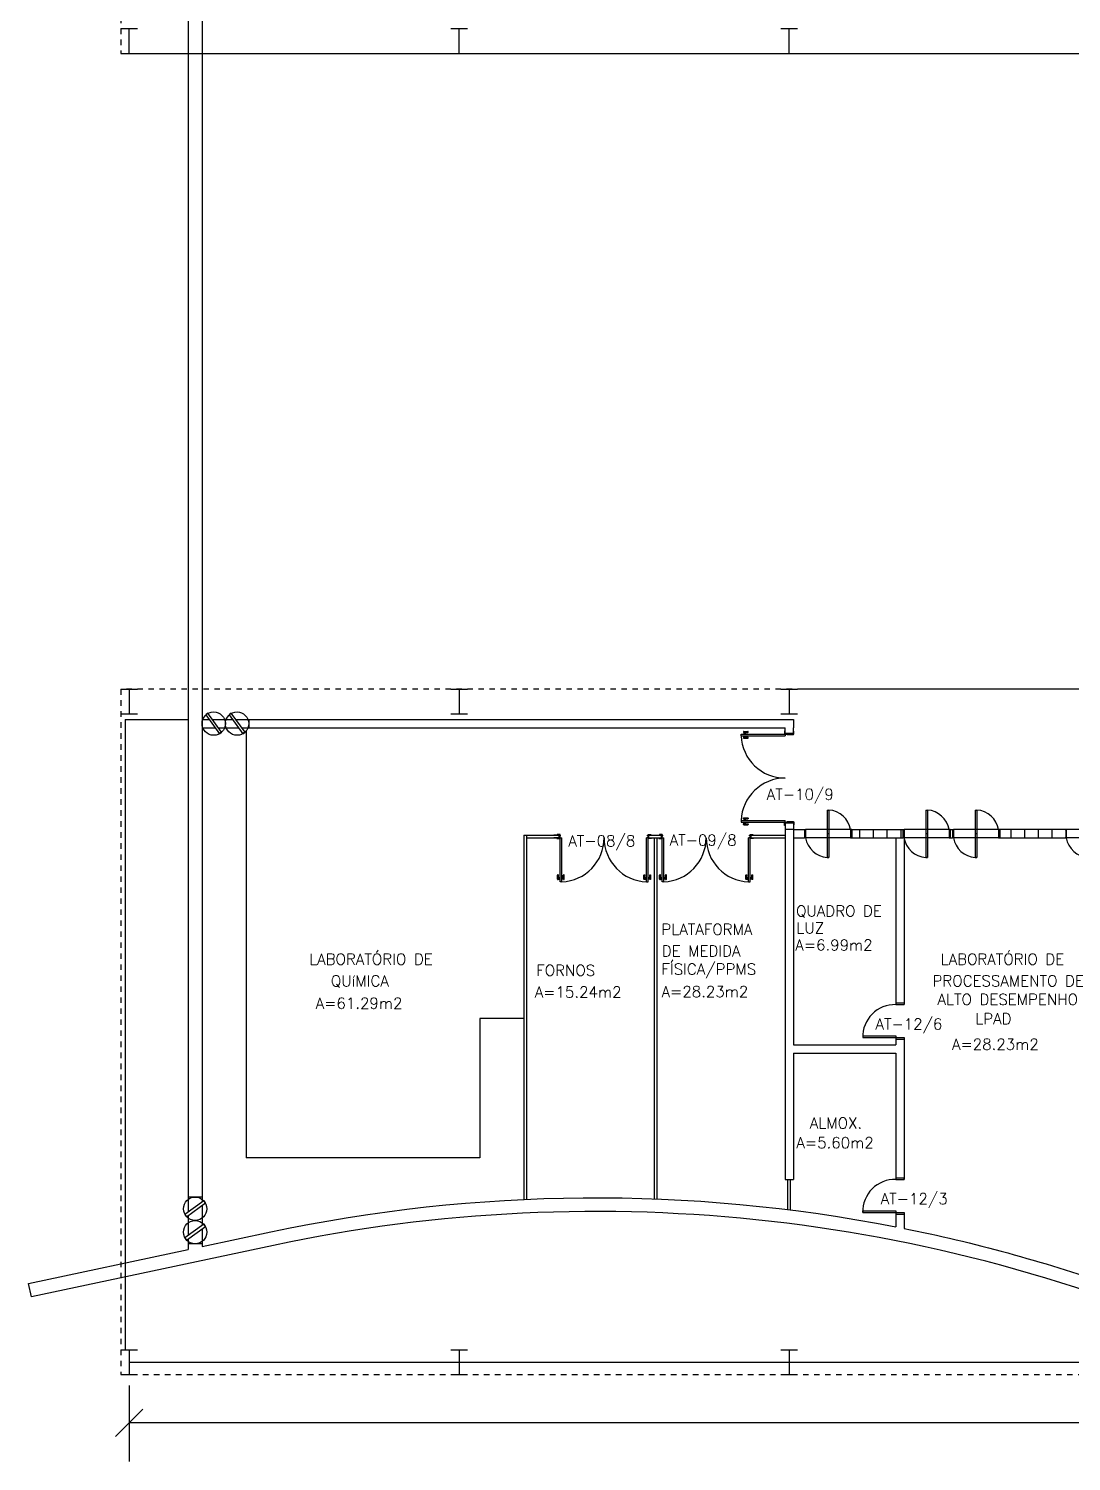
# Model space of a CAD drawing. Extents: x -33.4 to 46.7, y 3.2 to 48.6.
# Drawn here: x -33.42 to -14.47, y 3.21 to 29.24 of the extents above; entities that cross this region are included whole.
import ezdxf

# ---------------------------------------------------------------- set-up
doc = ezdxf.new("R2010")
doc.units = 0
doc.header["$LTSCALE"] = 0.01
doc.header["$MEASUREMENT"] = 0
doc.header["$PDMODE"] = 34
doc.linetypes.add('DASHED', pattern=[0.75, 0.5, -0.25])
doc.linetypes.add('HIDDEN', pattern=[0.375, 0.25, -0.125])
doc.layers.get('0').update_dxf_attribs({"linetype": 'CONTINUOUS'})
doc.layers.get('Defpoints').update_dxf_attribs({"linetype": 'CONTINUOUS'})
for name, color, linetype in [('1', 1, 'CONTINUOUS'), ('2', 2, 'CONTINUOUS'), ('3', 2, 'CONTINUOUS'), ('ALV', 2, 'CONTINUOUS'), ('AREA', 2, 'CONTINUOUS'), ('ENDEREÇO_NOVO', 2, 'CONTINUOUS'), ('ESTR', 9, 'CONTINUOUS'), ('JANELA', 1, 'CONTINUOUS'), ('MACANETA', 2, 'CONTINUOUS'), ('MARCO', 2, 'CONTINUOUS'), ('PISO', 1, 'CONTINUOUS'), ('PORTA', 2, 'CONTINUOUS'), ('PROJ', 1, 'HIDDEN'), ('TEXTO', 2, 'CONTINUOUS')]:
    doc.layers.add(name, color=color, linetype=linetype)
doc.styles.add('UNB-100', font='simplex.shx', dxfattribs={"height": 0.2})
doc.styles.add('UNB1-100', font='simplex.shx', dxfattribs={"height": 0.3})
doc.dimstyles.new('1-600', dxfattribs={"dimtxt": 0.3, "dimasz": 0.5, "dimexe": 0.7, "dimexo": 0.2, "dimgap": 0.2, "dimtad": 1, "dimdec": 0, "dimzin": 4, "dimdsep": 46, "dimlunit": 6, "dimtxsty": 'UNB1-100', "dimblk": 'OBLIQUE', "dimcen": 0, "dimclrd": 2, "dimclre": 2, "dimclrt": 2, "dimadec": 0, "dimazin": 0, "dimtfac": 1, "dimtdec": 0, "dimtmove": 2, "dimatfit": 3, "dimldrblk": 'NONE', "dimfxl": 0, "dimtolj": 1, "dimtzin": 0, "dimarcsym": 0})

# ---------------------------------------------------------------- blocks, each defined once
blk = doc.blocks.new('PILAR')
at = {"layer": 'ALV'}
for p, q in [((-0.15, 0.225), (0.15, 0.225)), ((0, 0.225), (0, -0.225)), ((-0.15, -0.225), (0.15, -0.225))]:
    blk.add_line(p, q, dxfattribs=at)
blk = doc.blocks.new('MACANETA')
at = {"layer": 'MACANETA'}
for p, q in [((-0.077, 0.052), (-0.077, 0.12)), ((-0.059, 0.052), (-0.059, 0.12)), ((-0.059, 0.075), (-0.036, 0.075)), ((-0.059, 0.052), (-0.036, 0.052)), ((-0.036, 0.044), (-0.036, 0.084)), ((-0.036, 0.084), (-0.03, 0.084)), ((-0.036, 0.044), (-0.03, 0.044)), ((0.006, 0.084), (0, 0.084)), ((0.006, 0.044), (0, 0.044)), ((0.006, 0.044), (0.006, 0.084)), ((0.029, 0.075), (0.006, 0.075)), ((0.029, 0.052), (0.006, 0.052)), ((0.029, 0.052), (0.029, 0.12)), ((0.047, 0.052), (0.047, 0.12))]:
    blk.add_line(p, q, dxfattribs=at)
for centre, start, end in [((-0.068, 0.12), 90, 180), ((-0.068, 0.052), 180, 270), ((-0.068, 0.12), 0, 90), ((-0.068, 0.052), 270, 0), ((0.038, 0.12), 90, 180), ((0.038, 0.052), 180, 270), ((0.038, 0.12), 0, 90), ((0.038, 0.052), 270, 0)]:
    blk.add_arc(centre, 0.00874, start, end, dxfattribs=at)
blk = doc.blocks.new('A$C444364AE')
at = {"color": 2}
blk.add_line((0.445, 0), (0.415, 0), dxfattribs=at)
at = {"layer": '1'}
blk.add_line((0.445, 0.43), (0.415, 0.43), dxfattribs=at)
for centre, start, end in [((0.416, 0.43), 10.0211, 86.0846), ((0.444, 0.43), 190.0211, 266.0846)]:
    blk.add_arc(centre, 0.431, start, end, dxfattribs=at)
at = {"layer": 'JANELA', "color": 2}
for p, q in [((0.415, 0.86), (0.445, 0.86)), ((0.415, 0.86), (0.415, 0)), ((0.445, 0.86), (0.445, 0)), ((0, 0.505), (0.02, 0.505)), ((0.02, 0.355), (0, 0.355)), ((0.02, 0.505), (0.02, 0.355)), ((0.86, 0.505), (0.84, 0.505)), ((0.84, 0.505), (0.84, 0.355)), ((0.84, 0.355), (0.86, 0.355))]:
    blk.add_line(p, q, dxfattribs=at)
at = {"layer": 'JANELA'}
for p, q in [((0.84, 0.505), (0.02, 0.505)), ((0.84, 0.355), (0.02, 0.355))]:
    blk.add_line(p, q, dxfattribs=at)
blk = doc.blocks.new('A$C1A286977')
at = {"layer": '1', "color": 2}
blk.add_line((0.415, 0), (0.445, 0), dxfattribs=at)
at = {"layer": '1'}
blk.add_arc((0.444, 0.43), 0.431, 190.0211, 266.0846, dxfattribs=at)
blk.add_blockref('A$C444364AE', (0, 0), dxfattribs=at)
blk = doc.blocks.new('_Oblique')
at = {"color": 0, "linetype": 'ByBlock', "lineweight": -2}
blk.add_line((-0.5, -0.5), (0.5, 0.5), dxfattribs=at)
blk = doc.blocks.new('*D14')
at = {"layer": 'AREA', "color": 2, "lineweight": -2}
for p, q in [((-31.597, 4.586), (-31.597, 3.209)), ((10.403, 4.586), (10.403, 3.209)), ((10.403, 3.909), (-31.597, 3.909))]:
    blk.add_line(p, q, dxfattribs=at)
at = {"layer": 'Defpoints', "color": 0}
for p in [(-31.597, 4.786), (10.403, 4.786), (-31.597, 3.909)]:
    blk.add_point(p, dxfattribs=at)
at = {"layer": 'AREA', "color": 2, "lineweight": -2, "xscale": 0.5, "yscale": 0.5, "zscale": 0.5, "rotation": 180}
blk.add_blockref('_Oblique', (-31.597, 3.909), dxfattribs=at)
at = {"layer": 'AREA', "color": 2, "lineweight": -2, "xscale": 0.5, "yscale": 0.5, "zscale": 0.5}
blk.add_blockref('_Oblique', (10.403, 3.909), dxfattribs=at)
at = {"layer": 'AREA', "color": 2, "insert": (-10.597, 4.259), "char_height": 0.3, "attachment_point": 5, "style": 'UNB1-100'}
blk.add_mtext('\\A1;CIFMC', dxfattribs=at)
blk = doc.blocks.new('_NONE')
at = {"color": 0, "linetype": 'ByBlock'}
blk.add_circle((0, 0), 0.25, dxfattribs=at)

msp = doc.modelspace()

# ---------------------------------------------------------------- linework, layer by layer
at = {"layer": '1'}
for p, q in [((-30.272, 16.686), (-30.145, 16.686)), ((-30.084, 16.686), (-29.72, 16.686)), ((-29.659, 16.686), (-29.422, 16.686)), ((-30.272, 16.536), (-30.036, 16.536)), ((-29.975, 16.536), (-29.611, 16.536)), ((-29.55, 16.536), (-29.422, 16.536)), ((-29.472, 16.474), (-29.472, 8.721)), ((-25.222, 11.251), (-25.222, 8.721)), ((-24.422, 11.251), (-25.222, 11.251)), ((-25.222, 8.721), (-29.472, 8.721)), ((-30.522, 8.011), (-30.522, 7.738)), ((-30.272, 8.011), (-30.272, 7.92)), ((-30.272, 7.858), (-30.272, 7.495)), ((-30.522, 7.676), (-30.522, 7.313)), ((-30.272, 7.433), (-30.272, 7.161)), ((-30.522, 7.251), (-30.522, 7.161))]:
    msp.add_line(p, q, dxfattribs=at)
for centre in [(-30.06, 16.611), (-29.635, 16.611), (-30.397, 7.798), (-30.397, 7.373)]:
    msp.add_circle(centre, 0.212, dxfattribs=at)
at = {"layer": '2'}
for p, q in [((-18.461, 14.686), (-18.461, 14.536)), ((-17.531, 14.686), (-17.531, 14.536)), ((-16.671, 14.686), (-16.671, 14.536)), ((-16.671, 14.686), (-16.631, 14.686)), ((-16.631, 14.686), (-16.631, 14.536)), ((-14.561, 14.686), (-15.791, 14.686))]:
    msp.add_line(p, q, dxfattribs=at)
at = {"layer": '3'}
for p, q in [((-19.522, 14.686), (-19.321, 14.686)), ((-19.321, 14.686), (-19.321, 14.536)), ((-18.461, 14.686), (-17.531, 14.686)), ((-18.321, 14.686), (-18.321, 14.536)), ((-18.071, 14.686), (-18.071, 14.536)), ((-17.821, 14.686), (-17.821, 14.536)), ((-17.571, 14.686), (-17.571, 14.536)), ((-15.771, 14.686), (-15.771, 14.536)), ((-15.571, 14.686), (-15.571, 14.536)), ((-15.321, 14.686), (-15.321, 14.536)), ((-15.071, 14.686), (-15.071, 14.536)), ((-14.821, 14.686), (-14.821, 14.536)), ((-14.571, 14.686), (-14.571, 14.536)), ((-19.522, 14.536), (-19.321, 14.536)), ((-18.461, 14.536), (-17.531, 14.536)), ((-16.671, 14.536), (-16.631, 14.536)), ((-15.771, 14.536), (-14.571, 14.536)), ((-19.522, 10.776), (-17.661, 10.776)), ((-19.522, 10.626), (-17.661, 10.626)), ((-19.622, 7.783), (-19.622, 8.33)), ((-19.572, 7.777), (-19.572, 8.33))]:
    msp.add_line(p, q, dxfattribs=at)
for points in [[(-29.955, 16.424), (-29.915, 16.454), (-30.165, 16.798), (-30.205, 16.768)], [(-29.53, 16.424), (-29.49, 16.454), (-29.74, 16.798), (-29.78, 16.768)], [(-30.584, 7.694), (-30.555, 7.653), (-30.211, 7.903), (-30.24, 7.943)], [(-30.584, 7.269), (-30.555, 7.228), (-30.211, 7.478), (-30.24, 7.518)]]:
    msp.add_lwpolyline(points, close=True, dxfattribs=at)
at = {"layer": 'ALV'}
for p, q in [((-30.272, 30.136), (-30.272, 8.011)), ((-29.422, 16.686), (-19.522, 16.686)), ((-29.422, 16.686), (-29.422, 16.536)), ((-19.522, 16.686), (-19.522, 16.536)), ((-29.422, 16.536), (-19.672, 16.536)), ((-24.422, 14.586), (-24.422, 7.968)), ((-24.372, 14.586), (-24.372, 7.97)), ((-20.292, 14.586), (-19.672, 14.586)), ((-19.672, 14.686), (-19.672, 8.33)), ((-19.522, 14.686), (-19.672, 14.686)), ((-19.522, 14.686), (-19.522, 10.776)), ((-17.511, 14.686), (-17.511, 11.506)), ((-22.047, 7.978), (-22.047, 14.536)), ((-21.997, 7.976), (-21.997, 14.536)), ((-20.292, 14.536), (-19.672, 14.536)), ((-17.661, 14.536), (-17.661, 11.506)), ((-17.661, 11.536), (-17.511, 11.536)), ((-17.661, 11.506), (-17.511, 11.506)), ((-17.661, 10.876), (-17.661, 10.776)), ((-17.511, 10.876), (-17.511, 8.331)), ((-19.522, 10.626), (-19.522, 8.33)), ((-17.661, 10.626), (-17.661, 8.331)), ((-19.672, 8.33), (-19.522, 8.33)), ((-30.272, 8.011), (-30.522, 8.011)), ((-17.661, 7.731), (-17.661, 7.47)), ((-17.511, 7.731), (-17.511, 7.441)), ((-30.272, 7.161), (-30.522, 7.161)), ((-30.522, 7.161), (-30.522, 7.057)), ((-30.272, 7.161), (-30.272, 7.111))]:
    msp.add_line(p, q, dxfattribs=at)
at = {"layer": 'ALV', "color": 2}
for p, q in [((-19.672, 16.436), (-19.672, 16.536)), ((-19.672, 16.436), (-19.522, 16.436)), ((-19.522, 16.436), (-19.522, 16.536)), ((-24.422, 14.586), (-23.778, 14.586)), ((-23.778, 14.586), (-23.878, 14.586)), ((-23.778, 14.536), (-23.778, 14.586)), ((-22.148, 14.586), (-21.922, 14.586)), ((-22.148, 14.536), (-22.148, 14.586)), ((-21.922, 14.536), (-21.922, 14.586)), ((-20.292, 14.536), (-20.292, 14.586)), ((-19.672, 14.806), (-19.672, 14.686)), ((-19.672, 14.806), (-19.522, 14.806)), ((-19.522, 14.806), (-19.522, 14.686)), ((-24.372, 14.536), (-23.778, 14.536)), ((-23.778, 14.536), (-23.878, 14.536)), ((-22.168, 14.536), (-21.922, 14.536))]:
    msp.add_line(p, q, dxfattribs=at)
at = {"layer": 'ALV'}
for points in [[(-10.301, 40.536), (-9.966, 40.536), (-7.522, 40.536), (-7.522, 40.686), (-8.75, 40.686), (-8.75, 41.164, 0.315299), (-11.201, 44.665), (-20.692, 48.119, 0.520567), (-30.522, 41.236), (-30.522, 8.011)], [(9.604, 8.795), (4.411, 5.789, -0.244685), (-11.203, 5.108, 0.162878), (-28.97, 7.132), (-33.372, 6.196), (-33.424, 6.441), (-30.522, 7.057, -0.162878)], [(-30.272, 7.111), (-29.022, 7.376, -0.100945), (-17.661, 7.47, -0.100945)], [(-17.511, 7.441, -0.034091), (-13.776, 6.421)]]:
    msp.add_lwpolyline(points, format="xyb", dxfattribs=at)
at = {"layer": 'MARCO', "color": 2}
for p, q in [((-19.672, 16.481), (-19.682, 16.481)), ((-19.682, 16.481), (-19.682, 16.431)), ((-19.682, 16.431), (-19.672, 16.431)), ((-19.672, 16.436), (-19.672, 16.431)), ((-19.672, 16.431), (-19.672, 16.421)), ((-19.672, 16.421), (-19.637, 16.421)), ((-19.637, 16.421), (-19.637, 16.411)), ((-19.637, 16.411), (-19.522, 16.411)), ((-19.512, 16.471), (-19.522, 16.471)), ((-19.522, 16.436), (-19.522, 16.421)), ((-19.522, 16.411), (-19.522, 16.421)), ((-19.522, 16.421), (-19.512, 16.421)), ((-19.512, 16.421), (-19.512, 16.471)), ((-23.763, 14.596), (-23.813, 14.596)), ((-23.813, 14.596), (-23.813, 14.586)), ((-23.778, 14.586), (-23.763, 14.586)), ((-23.763, 14.586), (-23.763, 14.596)), ((-23.753, 14.586), (-23.763, 14.586)), ((-23.753, 14.571), (-23.753, 14.586)), ((-22.173, 14.586), (-22.163, 14.586)), ((-22.173, 14.571), (-22.173, 14.586)), ((-22.163, 14.596), (-22.113, 14.596)), ((-22.163, 14.586), (-22.163, 14.596)), ((-22.148, 14.586), (-22.163, 14.586)), ((-22.113, 14.596), (-22.113, 14.586)), ((-21.907, 14.596), (-21.957, 14.596)), ((-21.957, 14.596), (-21.957, 14.586)), ((-21.922, 14.586), (-21.907, 14.586)), ((-21.907, 14.586), (-21.907, 14.596)), ((-21.897, 14.586), (-21.907, 14.586)), ((-21.897, 14.571), (-21.897, 14.586)), ((-20.317, 14.586), (-20.307, 14.586)), ((-20.317, 14.571), (-20.317, 14.586)), ((-20.307, 14.596), (-20.257, 14.596)), ((-20.307, 14.586), (-20.307, 14.596)), ((-20.292, 14.586), (-20.307, 14.586)), ((-20.257, 14.596), (-20.257, 14.586)), ((-19.682, 14.811), (-19.672, 14.811)), ((-19.682, 14.761), (-19.682, 14.811)), ((-19.672, 14.761), (-19.682, 14.761)), ((-19.672, 14.821), (-19.637, 14.821)), ((-19.672, 14.811), (-19.672, 14.821)), ((-19.672, 14.806), (-19.672, 14.811)), ((-19.637, 14.831), (-19.522, 14.831)), ((-19.637, 14.821), (-19.637, 14.831)), ((-19.522, 14.831), (-19.522, 14.821)), ((-19.522, 14.806), (-19.522, 14.821)), ((-19.522, 14.821), (-19.512, 14.821)), ((-19.512, 14.771), (-19.522, 14.771)), ((-19.512, 14.821), (-19.512, 14.771)), ((-23.823, 14.536), (-23.823, 14.526)), ((-23.823, 14.526), (-23.773, 14.526)), ((-23.778, 14.536), (-23.773, 14.536)), ((-23.773, 14.526), (-23.773, 14.536)), ((-23.773, 14.536), (-23.763, 14.536)), ((-23.763, 14.536), (-23.763, 14.571)), ((-23.763, 14.571), (-23.753, 14.571)), ((-22.163, 14.571), (-22.173, 14.571)), ((-22.163, 14.536), (-22.163, 14.571)), ((-22.153, 14.536), (-22.163, 14.536)), ((-22.148, 14.536), (-22.153, 14.536)), ((-22.153, 14.526), (-22.153, 14.536)), ((-22.103, 14.526), (-22.153, 14.526)), ((-22.103, 14.536), (-22.103, 14.526)), ((-21.967, 14.536), (-21.967, 14.526)), ((-21.967, 14.526), (-21.917, 14.526)), ((-21.922, 14.536), (-21.917, 14.536)), ((-21.917, 14.526), (-21.917, 14.536)), ((-21.917, 14.536), (-21.907, 14.536)), ((-21.907, 14.536), (-21.907, 14.571)), ((-21.907, 14.571), (-21.897, 14.571)), ((-20.307, 14.571), (-20.317, 14.571)), ((-20.307, 14.536), (-20.307, 14.571)), ((-20.297, 14.536), (-20.307, 14.536)), ((-20.292, 14.536), (-20.297, 14.536)), ((-20.297, 14.526), (-20.297, 14.536)), ((-20.247, 14.526), (-20.297, 14.526)), ((-20.247, 14.536), (-20.247, 14.526))]:
    msp.add_line(p, q, dxfattribs=at)
at = {"layer": 'PISO'}
for p, q in [((-31.597, 28.786), (4.253, 28.786)), ((10.553, 17.236), (-19.447, 17.236)), ((-31.672, 16.686), (-31.672, 5.236)), ((-31.672, 16.686), (-30.522, 16.686)), ((-31.597, 5.011), (-10.992, 5.011))]:
    msp.add_line(p, q, dxfattribs=at)
at = {"layer": 'PORTA', "color": 2}
for p, q in [((-20.472, 16.421), (-19.672, 16.421)), ((-20.472, 16.391), (-20.472, 16.421)), ((-19.672, 16.421), (-19.672, 16.391)), ((-20.472, 16.391), (-19.672, 16.391)), ((-20.472, 14.851), (-19.672, 14.851)), ((-20.472, 14.851), (-20.472, 14.821)), ((-19.672, 14.821), (-19.672, 14.851)), ((-20.472, 14.821), (-19.672, 14.821)), ((-23.763, 13.736), (-23.763, 14.536)), ((-23.763, 14.536), (-23.733, 14.536)), ((-23.733, 13.736), (-23.733, 14.536)), ((-22.193, 13.736), (-22.193, 14.536)), ((-22.163, 14.536), (-22.193, 14.536)), ((-22.163, 13.736), (-22.163, 14.536)), ((-21.907, 13.736), (-21.907, 14.536)), ((-21.907, 14.536), (-21.877, 14.536)), ((-21.877, 13.736), (-21.877, 14.536)), ((-20.337, 13.736), (-20.337, 14.536)), ((-20.307, 14.536), (-20.337, 14.536)), ((-20.307, 13.736), (-20.307, 14.536)), ((-23.733, 13.736), (-23.763, 13.736)), ((-22.193, 13.736), (-22.163, 13.736)), ((-21.877, 13.736), (-21.907, 13.736)), ((-20.337, 13.736), (-20.307, 13.736)), ((-18.261, 10.936), (-17.661, 10.936)), ((-17.661, 10.936), (-17.661, 10.876)), ((-18.261, 10.906), (-17.661, 10.906)), ((-17.661, 10.906), (-17.511, 10.906)), ((-17.661, 10.876), (-17.511, 10.876)), ((-17.511, 10.906), (-17.511, 10.876)), ((-17.661, 8.361), (-17.511, 8.361)), ((-17.661, 8.331), (-17.511, 8.331)), ((-17.511, 8.331), (-17.511, 8.361)), ((-18.261, 7.761), (-17.661, 7.761)), ((-18.261, 7.731), (-18.261, 7.761)), ((-18.261, 7.731), (-17.661, 7.731)), ((-17.661, 7.761), (-17.661, 7.701)), ((-17.661, 7.731), (-17.511, 7.731)), ((-17.661, 7.701), (-17.511, 7.701)), ((-17.511, 7.731), (-17.511, 7.701))]:
    msp.add_line(p, q, dxfattribs=at)
at = {"layer": 'PORTA', "color": 1}
for centre, radius, start, end in [((-19.672, 16.421), 0.8, 182.1491, 270), ((-19.672, 14.821), 0.8, 90, 177.8509), ((-23.763, 14.536), 0.8, 272.1491, 0), ((-22.163, 14.536), 0.8, 180, 267.8509), ((-21.907, 14.536), 0.8, 272.1491, 0), ((-20.307, 14.536), 0.8, 180, 267.8509), ((-17.676, 10.921), 0.585, 88.5312, 181.4688), ((-17.676, 7.746), 0.585, 88.5312, 181.4688)]:
    msp.add_arc(centre, radius, start, end, dxfattribs=at)
at = {"layer": 'PROJ', "linetype": 'DASHED'}
msp.add_lwpolyline([(-31.747, 4.786), (46.553, 4.786), (46.552, 17.257), (16.553, 17.236), (16.553, 28.786), (46.553, 28.786), (46.553, 41.236), (-31.747, 41.236), (-31.747, 28.786), (10.253, 28.786), (10.253, 17.236), (-31.747, 17.236)], close=True, dxfattribs=at)

# ---------------------------------------------------------------- block references
at = {"layer": '2'}
for p in [(-19.321, 14.181), (-17.531, 14.181), (-16.631, 14.181), (-14.581, 14.181)]:
    msp.add_blockref('A$C1A286977', p, dxfattribs=at)
at = {"layer": 'ESTR', "xscale": -1, "rotation": 180}
for p in [(-31.597, 29.011), (-25.597, 29.011), (-19.597, 29.011)]:
    msp.add_blockref('PILAR', p, dxfattribs=at)
at = {"layer": 'ESTR'}
for p in [(-31.597, 17.011), (-25.597, 17.011), (-19.597, 17.011), (-31.597, 5.011), (-25.597, 5.011), (-19.597, 5.011)]:
    msp.add_blockref('PILAR', p, dxfattribs=at)
at = {"layer": 'PORTA', "color": 2, "rotation": 270.0000000051447}
msp.add_blockref('MACANETA', (-20.472, 16.391), dxfattribs=at)
at = {"layer": 'PORTA', "color": 2, "extrusion": (0, 0, -1), "zscale": -1, "rotation": 90.00000000514468}
msp.add_blockref('MACANETA', (20.472, 14.851), dxfattribs=at)
at = {"layer": 'PORTA', "color": 2}
for p in [(-23.733, 13.736), (-21.877, 13.736)]:
    msp.add_blockref('MACANETA', p, dxfattribs=at)
at = {"layer": 'PORTA', "color": 2, "extrusion": (0, 0, -1), "zscale": -1}
for p in [(22.193, 13.736), (20.337, 13.736)]:
    msp.add_blockref('MACANETA', p, dxfattribs=at)

# ---------------------------------------------------------------- texts
at = {"layer": 'AREA', "style": 'UNB-100'}
for s, p in [('A=6.99m2', (-19.487, 12.489)), ('A=15.24m2', (-24.223, 11.633)), ('A=28.23m2', (-21.918, 11.642)), ('A=61.29m2', (-28.206, 11.432)), ('A=28.23m2', (-16.638, 10.685)), ('A=5.60m2', (-19.467, 8.897))]:
    msp.add_text(s, height=0.2, dxfattribs=at).set_placement(p)
at = {"layer": 'ENDEREÇO_NOVO', "style": 'UNB-100'}
for s, p in [('AT-10/9', (-20.006, 15.227)), ('AT-08/8', (-23.613, 14.381)), ('AT-09/8', (-21.77, 14.395)), ('AT-12/6', (-18.03, 11.053)), ('AT-12/3', (-17.934, 7.879))]:
    msp.add_text(s, height=0.2, dxfattribs=at).set_placement(p)
at = {"layer": 'TEXTO', "style": 'UNB1-100'}
for s, p in [('QUADRO DE', (-19.473, 13.107)), ('PLATAFORMA ', (-21.921, 12.773)), ('LUZ', (-19.467, 12.8)), ('LABORATÓRIO DE ', (-28.324, 12.231)), ('DE MEDIDA', (-21.914, 12.38)), ('LABORATÓRIO DE ', (-16.845, 12.231)), ('FÍSICA/PPMS', (-21.921, 12.051)), ('QUíMICA', (-27.929, 11.837)), ('FORNOS', (-24.196, 12.029)), ('PROCESSAMENTO DE', (-16.993, 11.837)), ('ALTO DESEMPENHO', (-16.902, 11.501)), ('LPAD', (-16.217, 11.148)), ('ALMOX.', (-19.223, 9.254))]:
    msp.add_text(s, height=0.2, dxfattribs=at).set_placement(p)

# ---------------------------------------------------------------- dimensions: what is measured, and where the dimension line sits
at = {"layer": 'AREA'}
dim = msp.add_linear_dim(base=(-31.597, 3.909), p1=(10.403, 4.786), p2=(-31.597, 4.786), text='CIFMC', dimstyle='1-600', dxfattribs=at)
dim.commit()
dim.dimension.update_dxf_attribs({"geometry": '*D14', "text_midpoint": (-10.597, 4.259)})

doc.saveas('drawing.dxf')
